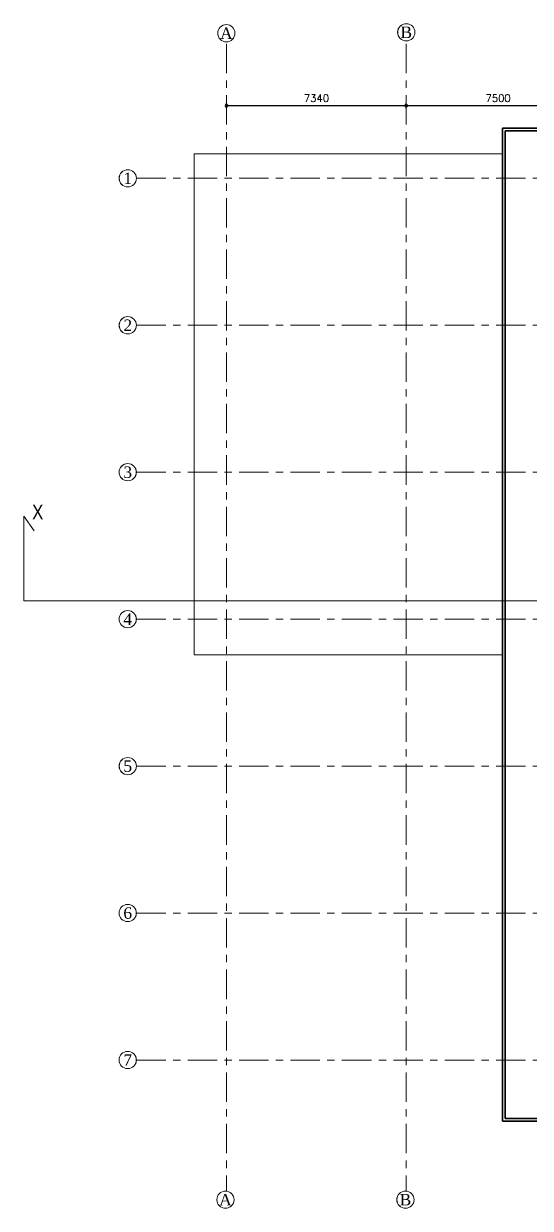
# Model space of a CAD drawing. Header units: millimetres. Extents: x 24487468 to 24959437, y -333213 to 842934.
# Drawn here: x 24705120 to 24725815, y 234243 to 282611 of the extents above; entities that cross this region are included whole.
import ezdxf
from ezdxf.enums import TextEntityAlignment as Align

# ---------------------------------------------------------------- set-up
doc = ezdxf.new("R2010")
doc.units = ezdxf.units.MM
doc.header["$MEASUREMENT"] = 0
doc.header["$PDMODE"] = 3
for name, pattern in [('ACAD_ISO10W100', [18.5, 12, -3, 0.5, -3]), ('BORDERX2', [3.5, 1, -0.5, 1, -0.5, 0, -0.5]), ('Centreline', [21, 12, -3, 3, -3])]:
    doc.linetypes.add(name, pattern=pattern)
doc.layers.get('0').update_dxf_attribs({"lineweight": 5})
doc.layers.add('A-BTEXT', color=57, linetype='Continuous')
for name, color, linetype, lineweight in [('CENLINE', 220, 'ACAD_ISO10W100', 5), ('DIM', 183, 'Continuous', 5), ('ELE-5', 149, 'Continuous', 5), ('GRID', 205, 'BORDERX2', 5), ('HACTH', 8, 'Continuous', 0), ('p1 plan grid lck', 6, 'Continuous', 5), ('text', 7, 'Continuous', 15), ('wall 0', 22, 'Continuous', 35)]:
    doc.layers.add(name, color=color, linetype=linetype, lineweight=lineweight)
doc.styles.add('arial', font='times.ttf')
doc.styles.add('ROMANS', font='romans__.ttf')
doc.dimstyles.new('DIM100', dxfattribs={"dimtxt": 300, "dimasz": 250, "dimexe": 100, "dimexo": 100, "dimgap": 150, "dimtad": 1, "dimdec": 0, "dimrnd": 5, "dimzin": 0, "dimdsep": 46, "dimtxsty": 'ROMANS', "dimblk": 'DOTSMALL', "dimcen": 0.09, "dimclrd": 256, "dimclre": 256, "dimclrt": 7, "dimadec": 0, "dimazin": 0, "dimtfac": 1, "dimtdec": 0, "dimtix": 1, "dimtofl": 0, "dimtmove": 1, "dimatfit": 3, "dimfxl": 100, "dimfxlon": 1, "dimtolj": 1, "dimtzin": 0, "dimarcsym": 0})

# ---------------------------------------------------------------- blocks, each defined once
blk = doc.blocks.new('grid letter-flat-4-flat-1')
at = {"layer": 'GRID', "linetype": 'Continuous'}
blk.add_circle((0, 374.75), 281.25, dxfattribs=at)
blk = doc.blocks.new('SEC')
at = {"layer": 'HACTH', "ltscale": 100}
for points in [[(-25663, 0), (-60348, 0), (-60348, 3449), (-59923, 2854)], [(-34685, 0), (0, 0), (0, 3449), (-425, 2854)]]:
    blk.add_lwpolyline(points, dxfattribs=at)
at = {"layer": 'text', "linetype": 'Continuous', "ltscale": 30, "char_height": 600, "width": 21041.4, "attachment_point": 5, "style": 'arial'}
for s, insert in [('{\\fTechnic|b0|i0|c2|p2;X}', (-59774, 3623)), ("{\\fTechnic|b0|i0|c2|p2;X'}", (-606, 3623))]:
    blk.add_mtext(s, dxfattribs=dict(at, insert=insert))
blk = doc.blocks.new('_DotSmall')
at = {"color": 0, "linetype": 'ByBlock', "const_width": 0.5}
blk.add_lwpolyline([(-0.0625, 0, 1), (0.0625, 0, 1)], format="xyb", close=True, dxfattribs=at)
blk = doc.blocks.new('*D90')
at = {"layer": 'Defpoints', "color": 0, "ltscale": 100, "transparency": 16777216}
for p in [(24720748, 279264), (24713410, 276780), (24720748, 276648)]:
    blk.add_point(p, dxfattribs=at)
at = {"layer": 'DIM', "lineweight": -2, "ltscale": 100, "transparency": 16777216}
for p, q in [((24713410, 279164), (24713410, 279364)), ((24713410, 279264), (24720748, 279264)), ((24720748, 279164), (24720748, 279364))]:
    blk.add_line(p, q, dxfattribs=at)
at = {"layer": 'DIM', "lineweight": -2, "ltscale": 100, "transparency": 16777216, "xscale": 250, "yscale": 250, "zscale": 250, "rotation": 180}
blk.add_blockref('_DotSmall', (24713410, 279264), dxfattribs=at)
at = {"layer": 'DIM', "lineweight": -2, "ltscale": 100, "transparency": 16777216, "xscale": 250, "yscale": 250, "zscale": 250}
blk.add_blockref('_DotSmall', (24720748, 279264), dxfattribs=at)
at = {"layer": 'DIM', "color": 7, "ltscale": 100, "transparency": 16777216, "insert": (24717079, 279566), "char_height": 300, "attachment_point": 5, "style": 'ROMANS'}
blk.add_mtext('\\A1;7340', dxfattribs=at)
blk = doc.blocks.new('*D91')
at = {"layer": 'Defpoints', "color": 0, "ltscale": 100, "transparency": 16777216}
for p in [(24728248, 279264), (24720748, 276648), (24728248, 276648)]:
    blk.add_point(p, dxfattribs=at)
at = {"layer": 'DIM', "lineweight": -2, "ltscale": 100, "transparency": 16777216}
for p, q in [((24720748, 279164), (24720748, 279364)), ((24720748, 279264), (24728248, 279264)), ((24728248, 279164), (24728248, 279364))]:
    blk.add_line(p, q, dxfattribs=at)
at = {"layer": 'DIM', "lineweight": -2, "ltscale": 100, "transparency": 16777216, "xscale": 250, "yscale": 250, "zscale": 250, "rotation": 180}
blk.add_blockref('_DotSmall', (24720748, 279264), dxfattribs=at)
at = {"layer": 'DIM', "lineweight": -2, "ltscale": 100, "transparency": 16777216, "xscale": 250, "yscale": 250, "zscale": 250}
blk.add_blockref('_DotSmall', (24728248, 279264), dxfattribs=at)
at = {"layer": 'DIM', "color": 7, "ltscale": 100, "transparency": 16777216, "insert": (24724498, 279566), "char_height": 300, "attachment_point": 5, "style": 'ROMANS'}
blk.add_mtext('\\A1;7500', dxfattribs=at)

msp = doc.modelspace()

# ---------------------------------------------------------------- linework, layer by layer
at = {"layer": 'ELE-5', "ltscale": 100}
for p, q in [((24724675.4, 277297.5), (24724675.4, 278347.7)), ((24712084.5, 277297.8), (24724675.4, 277297.5)), ((24712084.5, 256847.7), (24712084.5, 277297.8)), ((24724672.2, 256847.7), (24712084.5, 256847.7))]:
    msp.add_line(p, q, dxfattribs=at)
at = {"layer": 'p1 plan grid lck', "linetype": 'Centreline', "ltscale": 100}
for p, q in [((24713409.7, 281788.2), (24713409.7, 234941.2)), ((24720749.6, 281788.2), (24720749.6, 234941.2)), ((24709722.4, 276297.7), (24762027.1, 276297.7)), ((24709722.4, 270297.7), (24762027.1, 270297.7)), ((24709721.3, 264297.7), (24762026.1, 264297.7)), ((24709720.8, 258297.7), (24762025.5, 258297.7)), ((24709722.4, 252297.7), (24762027.1, 252297.7)), ((24709722.4, 246297.7), (24762025.5, 246297.7)), ((24709722.4, 240297.7), (24762025.5, 240297.7))]:
    msp.add_line(p, q, dxfattribs=at)
at = {"layer": 'wall 0', "ltscale": 100}
for p, q in [((24724672.2, 237797.7), (24724675.4, 278347.7)), ((24724675.4, 278347.7), (24743122.7, 278347.7)), ((24724787.2, 237912.7), (24724790.4, 278232.7)), ((24724790.4, 278232.7), (24743007.7, 278232.7)), ((24724672.2, 237797.7), (24743121.1, 237797.7)), ((24724787.2, 237912.7), (24743006.1, 237912.7))]:
    msp.add_line(p, q, dxfattribs=at)

# ---------------------------------------------------------------- block references
at = {"layer": 'CENLINE'}
ref = msp.add_blockref('grid letter-flat-4-flat-1', (24713398.8, 281752.6), dxfattribs=dict(at, xscale=1.25, yscale=1.25, zscale=25.4))
ref.add_attrib('GRID_LETTER', 'A', dxfattribs={"layer": 'A-BTEXT', "linetype": 'Continuous', "height": 468.7, "style": 'arial'}).set_placement((24713398.8, 282221.3), align=Align.MIDDLE_CENTER)
ref = msp.add_blockref('grid letter-flat-4-flat-1', (24720747.5, 281790.9), dxfattribs=dict(at, xscale=1.25, yscale=1.25, zscale=25.4))
ref.add_attrib('GRID_LETTER', 'B', dxfattribs={"layer": 'A-BTEXT', "linetype": 'Continuous', "height": 468.7, "style": 'arial'}).set_placement((24720747.5, 282259.7), align=Align.MIDDLE_CENTER)
ref = msp.add_blockref('grid letter-flat-4-flat-1', (24720749.1, 281790.9), dxfattribs=dict(at, xscale=1.25, yscale=1.25, zscale=25.4))
ref.add_attrib('GRID_LETTER', 'B', dxfattribs={"layer": 'A-BTEXT', "linetype": 'Continuous', "height": 468.7, "style": 'arial'}).set_placement((24720749.1, 282259.7), align=Align.MIDDLE_CENTER)
ref = msp.add_blockref('grid letter-flat-4-flat-1', (24720749.1, 281790.9), dxfattribs=dict(at, xscale=1.25, yscale=1.25, zscale=25.4))
ref.add_attrib('GRID_LETTER', 'B', dxfattribs={"layer": 'A-BTEXT', "linetype": 'Continuous', "height": 468.7, "style": 'arial'}).set_placement((24720749.1, 282259.7), align=Align.MIDDLE_CENTER)
ref = msp.add_blockref('grid letter-flat-4-flat-1', (24720749.1, 281790.9), dxfattribs=dict(at, xscale=1.25, yscale=1.25, zscale=25.4))
ref.add_attrib('GRID_LETTER', 'B', dxfattribs={"layer": 'A-BTEXT', "linetype": 'Continuous', "height": 468.7, "style": 'arial'}).set_placement((24720749.1, 282259.7), align=Align.MIDDLE_CENTER)
ref = msp.add_blockref('grid letter-flat-4-flat-1', (24720749.6, 281790.9), dxfattribs=dict(at, xscale=1.25, yscale=1.25, zscale=25.4))
ref.add_attrib('GRID_LETTER', 'B', dxfattribs={"layer": 'A-BTEXT', "linetype": 'Continuous', "height": 468.7, "style": 'arial'}).set_placement((24720749.6, 282259.7), align=Align.MIDDLE_CENTER)
ref = msp.add_blockref('grid letter-flat-4-flat-1', (24709370.8, 275829.6), dxfattribs=dict(at, xscale=1.25, yscale=1.25, zscale=25.4))
ref.add_attrib('GRID_LETTER', '1', dxfattribs={"layer": 'A-BTEXT', "linetype": 'Continuous', "height": 468.7, "style": 'arial'}).set_placement((24709370.8, 276298.3), align=Align.MIDDLE_CENTER)
ref = msp.add_blockref('grid letter-flat-4-flat-1', (24709372.4, 275829.6), dxfattribs=dict(at, xscale=1.25, yscale=1.25, zscale=25.4))
ref.add_attrib('GRID_LETTER', '1', dxfattribs={"layer": 'A-BTEXT', "linetype": 'Continuous', "height": 468.7, "style": 'arial'}).set_placement((24709372.4, 276298.3), align=Align.MIDDLE_CENTER)
ref = msp.add_blockref('grid letter-flat-4-flat-1', (24709370.8, 269829.6), dxfattribs=dict(at, xscale=1.25, yscale=1.25, zscale=25.4))
ref.add_attrib('GRID_LETTER', '2', dxfattribs={"layer": 'A-BTEXT', "linetype": 'Continuous', "height": 468.7, "style": 'arial'}).set_placement((24709370.8, 270298.3), align=Align.MIDDLE_CENTER)
ref = msp.add_blockref('grid letter-flat-4-flat-1', (24709372.4, 269829.6), dxfattribs=dict(at, xscale=1.25, yscale=1.25, zscale=25.4))
ref.add_attrib('GRID_LETTER', '2', dxfattribs={"layer": 'A-BTEXT', "linetype": 'Continuous', "height": 468.7, "style": 'arial'}).set_placement((24709372.4, 270298.3), align=Align.MIDDLE_CENTER)
ref = msp.add_blockref('grid letter-flat-4-flat-1', (24709369.7, 263829.6), dxfattribs=dict(at, xscale=1.25, yscale=1.25, zscale=25.4))
ref.add_attrib('GRID_LETTER', '3', dxfattribs={"layer": 'A-BTEXT', "linetype": 'Continuous', "height": 468.7, "style": 'arial'}).set_placement((24709369.7, 264298.3), align=Align.MIDDLE_CENTER)
ref = msp.add_blockref('grid letter-flat-4-flat-1', (24709371.3, 263829.6), dxfattribs=dict(at, xscale=1.25, yscale=1.25, zscale=25.4))
ref.add_attrib('GRID_LETTER', '3', dxfattribs={"layer": 'A-BTEXT', "linetype": 'Continuous', "height": 468.7, "style": 'arial'}).set_placement((24709371.3, 264298.3), align=Align.MIDDLE_CENTER)
ref = msp.add_blockref('grid letter-flat-4-flat-1', (24709369.2, 257829.6), dxfattribs=dict(at, xscale=1.25, yscale=1.25, zscale=25.4))
ref.add_attrib('GRID_LETTER', '4', dxfattribs={"layer": 'A-BTEXT', "linetype": 'Continuous', "height": 468.7, "style": 'arial'}).set_placement((24709369.2, 258298.3), align=Align.MIDDLE_CENTER)
ref = msp.add_blockref('grid letter-flat-4-flat-1', (24709370.8, 257829.6), dxfattribs=dict(at, xscale=1.25, yscale=1.25, zscale=25.4))
ref.add_attrib('GRID_LETTER', '4', dxfattribs={"layer": 'A-BTEXT', "linetype": 'Continuous', "height": 468.7, "style": 'arial'}).set_placement((24709370.8, 258298.3), align=Align.MIDDLE_CENTER)
ref = msp.add_blockref('grid letter-flat-4-flat-1', (24709370.8, 251829.6), dxfattribs=dict(at, xscale=1.25, yscale=1.25, zscale=25.4))
ref.add_attrib('GRID_LETTER', '5', dxfattribs={"layer": 'A-BTEXT', "linetype": 'Continuous', "height": 468.7, "style": 'arial'}).set_placement((24709370.8, 252298.3), align=Align.MIDDLE_CENTER)
ref = msp.add_blockref('grid letter-flat-4-flat-1', (24709372.4, 251829.6), dxfattribs=dict(at, xscale=1.25, yscale=1.25, zscale=25.4))
ref.add_attrib('GRID_LETTER', '5', dxfattribs={"layer": 'A-BTEXT', "linetype": 'Continuous', "height": 468.7, "style": 'arial'}).set_placement((24709372.4, 252298.3), align=Align.MIDDLE_CENTER)
ref = msp.add_blockref('grid letter-flat-4-flat-1', (24709369.2, 245829.6), dxfattribs=dict(at, xscale=1.25, yscale=1.25, zscale=25.4))
ref.add_attrib('GRID_LETTER', '6', dxfattribs={"layer": 'A-BTEXT', "linetype": 'Continuous', "height": 468.7, "style": 'arial'}).set_placement((24709369.2, 246298.3), align=Align.MIDDLE_CENTER)
ref = msp.add_blockref('grid letter-flat-4-flat-1', (24709370.8, 245829.6), dxfattribs=dict(at, xscale=1.25, yscale=1.25, zscale=25.4))
ref.add_attrib('GRID_LETTER', '6', dxfattribs={"layer": 'A-BTEXT', "linetype": 'Continuous', "height": 468.7, "style": 'arial'}).set_placement((24709370.8, 246298.3), align=Align.MIDDLE_CENTER)
ref = msp.add_blockref('grid letter-flat-4-flat-1', (24709369.2, 239829.6), dxfattribs=dict(at, xscale=1.25, yscale=1.25, zscale=25.4))
ref.add_attrib('GRID_LETTER', '7', dxfattribs={"layer": 'A-BTEXT', "linetype": 'Continuous', "height": 468.7, "style": 'arial'}).set_placement((24709369.2, 240298.3), align=Align.MIDDLE_CENTER)
ref = msp.add_blockref('grid letter-flat-4-flat-1', (24709370.8, 239829.6), dxfattribs=dict(at, xscale=1.25, yscale=1.25, zscale=25.4))
ref.add_attrib('GRID_LETTER', '7', dxfattribs={"layer": 'A-BTEXT', "linetype": 'Continuous', "height": 468.7, "style": 'arial'}).set_placement((24709370.8, 240298.3), align=Align.MIDDLE_CENTER)
ref = msp.add_blockref('grid letter-flat-4-flat-1', (24713361.5, 234126), dxfattribs=dict(at, xscale=1.25, yscale=1.25, zscale=25.4))
ref.add_attrib('GRID_LETTER', 'A', dxfattribs={"layer": 'A-BTEXT', "linetype": 'Continuous', "height": 468.7, "style": 'arial'}).set_placement((24713361.5, 234594.7), align=Align.MIDDLE_CENTER)
ref = msp.add_blockref('grid letter-flat-4-flat-1', (24720713.1, 234126.3), dxfattribs=dict(at, xscale=1.25, yscale=1.25, zscale=25.4))
ref.add_attrib('GRID_LETTER', 'B', dxfattribs={"layer": 'A-BTEXT', "linetype": 'Continuous', "height": 468.7, "style": 'arial'}).set_placement((24720713.1, 234595), align=Align.MIDDLE_CENTER)
ref = msp.add_blockref('grid letter-flat-4-flat-1', (24720714.7, 234126.3), dxfattribs=dict(at, xscale=1.25, yscale=1.25, zscale=25.4))
ref.add_attrib('GRID_LETTER', 'B', dxfattribs={"layer": 'A-BTEXT', "linetype": 'Continuous', "height": 468.7, "style": 'arial'}).set_placement((24720714.7, 234595), align=Align.MIDDLE_CENTER)
at = {"layer": 'HACTH'}
msp.add_blockref('SEC', (24765467.8, 259047.7), dxfattribs=at)

# ---------------------------------------------------------------- dimensions: what is measured, and where the dimension line sits
at = {"layer": 'DIM', "ltscale": 100}
for base, p1, p2, picture, middle in [((24720748.227, 279264.2767), (24713409.7142, 276779.5284), (24720748.227, 276647.7027), '*D90', (24717078.9706, 279565.6565)), ((24728248.2, 279264.3), (24720748.2, 276647.7), (24728248.2, 276647.7), '*D91', (24724498.2, 279565.7))]:
    dim = msp.add_linear_dim(base=base, p1=p1, p2=p2, dimstyle='DIM100', dxfattribs=at)
    dim.commit()
    dim.dimension.update_dxf_attribs({"geometry": picture, "text_midpoint": middle})

doc.saveas('drawing.dxf')
